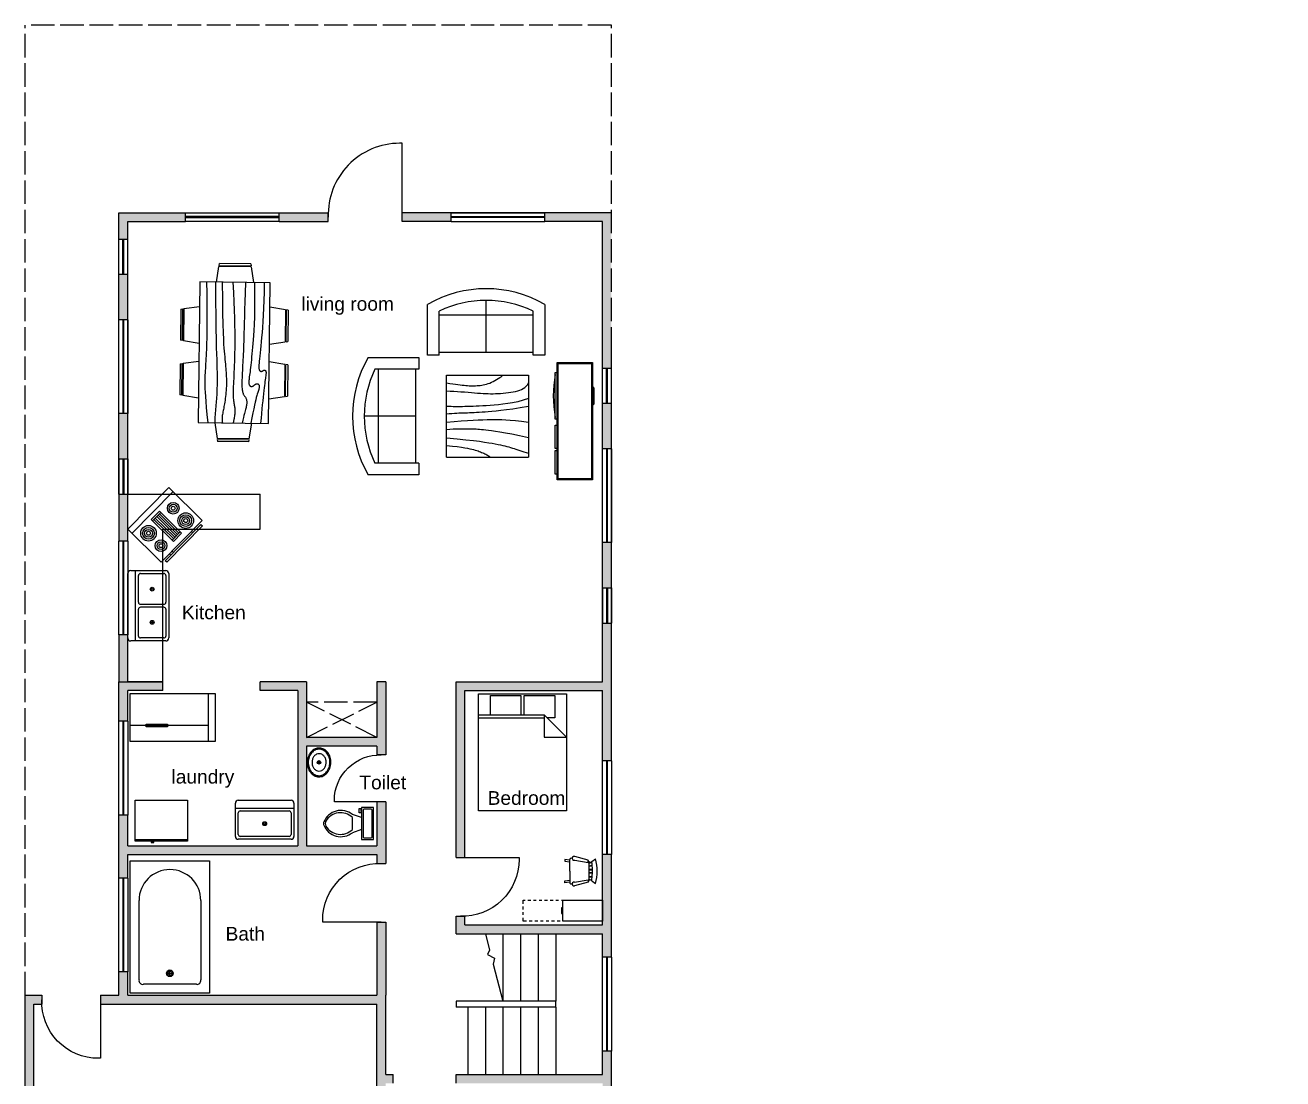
# Model space of a CAD drawing. Header units: inches. Extents: x 1638 to 2925, y 332 to 1159.
# Drawn here: x 1638 to 2282, y 620 to 1159 of the extents above; entities that cross this region are included whole.
import ezdxf

# ---------------------------------------------------------------- set-up
doc = ezdxf.new("R2010")
doc.units = ezdxf.units.IN
doc.header["$MEASUREMENT"] = 0
doc.linetypes.add('ACAD_ISO02W100', pattern=[15, 12, -3])
for name, color, linetype in [('2md stairs', 3, 'Continuous'), ('2nd interior', 150, 'Continuous'), ('wall', 7, 'Continuous'), ('windows', 6, 'Continuous')]:
    doc.layers.add(name, color=color, linetype=linetype)
doc.styles.get("Standard").update_dxf_attribs({"font": 'arial.ttf'})

# ---------------------------------------------------------------- blocks, each defined once
blk = doc.blocks.new('*U2')
at = {"layer": 'windows'}
blk.add_lwpolyline([(0, 0), (-30, 0), (-30, 1, -0.424176), (0, 30, 0.016949)], format="xyb", dxfattribs=at)
blk = doc.blocks.new('door')
at = {"layer": 'windows'}
blk.add_lwpolyline([(0, 0), (0, 30), (1, 30, -0.424176), (30, 0, 0.016949)], format="xyb", dxfattribs=at)
blk = doc.blocks.new('*U3')
at = {"layer": 'windows'}
blk.add_lwpolyline([(0, 0), (0, 24), (0.8, 24, -0.424176), (24, 0, 0.016949)], format="xyb", dxfattribs=at)
blk = doc.blocks.new('*U4')
at = {"layer": 'windows'}
blk.add_lwpolyline([(0, 0), (0, 37.8), (1.26, 37.8, -0.424176), (37.8, 0, 0.016949)], format="xyb", dxfattribs=at)
blk = doc.blocks.new('Bed - Queen')
at = {"linetype": 'Continuous'}
for p, q in [((0, -80.00003), (0, 0)), ((0, 0), (59.99999, 0)), ((59.99999, 0), (59.99999, -80.00003)), ((7.99999, -1.2), (28.79998, -1.2)), ((7.99999, -14.4), (7.99999, -1.2)), ((28.79998, -1.2), (28.79998, -14.4)), ((31.19999, -1.2), (51.99999, -1.2)), ((31.19999, -14.4), (31.19999, -1.2)), ((51.99999, -1.2), (51.99999, -16.4)), ((0, -14.4), (44.8, -14.4)), ((44.8, -16.8), (0, -16.8)), ((59.99999, -29.6), (44.8, -14.4)), ((44.8, -14.4), (44.8, -29.6)), ((51.99999, -16.4), (46.79936, -16.4)), ((44.8, -29.6), (59.99999, -29.6)), ((59.99999, -80.00003), (0, -80.00003))]:
    blk.add_line(p, q, dxfattribs=at)
blk = doc.blocks.new('Table - Square Woodgrain 42 x 42 in.')
at = {"linetype": 'Continuous'}
blk.add_line((0, -42), (42, -42), dxfattribs=at)
for points in [[(0, -4), (1.704, -4.2172), (3.2358, -4.4188), (4.615, -4.604), (5.8615, -4.7721), (6.9951, -4.9224), (8.0357, -5.0541), (9.0031, -5.1667), (9.9171, -5.2594), (10.7951, -5.3316), (11.6445, -5.3836), (12.4702, -5.4157), (13.277, -5.4283), (14.0698, -5.4217), (14.8535, -5.3964), (15.6331, -5.3526), (16.4133, -5.2908), (17.1986, -5.2103), (17.9913, -5.1062), (18.793, -4.9727), (19.6056, -4.8038), (20.4307, -4.5937), (21.2701, -4.3365), (22.1256, -4.0262), (22.9989, -3.6571), (23.888, -3.2272), (24.7756, -2.7516), (25.6408, -2.2491), (26.4624, -1.7387), (27.2195, -1.2395), (27.891, -0.7703), (28.456, -0.3501), (28.8934, 0.002)], [(0, -42), (0, 0), (42, 0), (42, -42)], [(0, -8), (1.8203, -8.1001), (3.6741, -8.2149), (5.5411, -8.3408), (7.4011, -8.4741), (9.2339, -8.6112), (11.0193, -8.7484), (12.7371, -8.8821), (14.3671, -9.0086), (15.8954, -9.1246), (17.3337, -9.2278), (18.6997, -9.3159), (20.0116, -9.387), (21.2871, -9.4389), (22.5442, -9.4696), (23.8008, -9.477), (25.0749, -9.459), (26.3791, -9.4137), (27.7049, -9.3403), (29.0383, -9.2382), (30.3655, -9.1068), (31.6728, -8.9455), (32.9461, -8.7535), (34.1717, -8.5304), (35.3358, -8.2756), (36.4268, -7.9863), (37.443, -7.6521), (38.3849, -7.2603), (39.253, -6.7986), (40.048, -6.2542), (40.7705, -5.6147), (41.421, -4.8674), (42, -4)], [(42, -12), (39.1784, -12.8621), (36.4519, -13.5654), (33.8246, -14.1294), (31.3004, -14.5731), (28.8832, -14.9161), (26.577, -15.1775), (24.3858, -15.3768), (22.3136, -15.5332), (20.3622, -15.6632), (18.5254, -15.7718), (16.7947, -15.8612), (15.1618, -15.9338), (13.6183, -15.9916), (12.1558, -16.0369), (10.7659, -16.0718), (9.4403, -16.0987), (8.1703, -16.1191), (6.9461, -16.1325), (5.7577, -16.1377), (4.595, -16.1335), (3.4479, -16.1188), (2.3064, -16.0924), (1.1604, -16.0532), (0, -16)], [(42, -16), (37.6529, -16.7365), (33.8802, -17.329), (30.6179, -17.7961), (27.8015, -18.1561), (25.3668, -18.4275), (23.2497, -18.6288), (21.3859, -18.7785), (19.7111, -18.8949), (18.1693, -18.9939), (16.7375, -19.0795), (15.401, -19.1534), (14.1449, -19.217), (12.9544, -19.2717), (11.8148, -19.3191), (10.7113, -19.3606), (9.6291, -19.3976), (8.5534, -19.4323), (7.47, -19.4689), (6.3643, -19.5122), (5.222, -19.5672), (4.0288, -19.6386), (2.7703, -19.7313), (1.4321, -19.8501), (0, -20)], [(0, -24), (3.9243, -23.6805), (7.4766, -23.4138), (10.6891, -23.1954), (13.5943, -23.0205), (16.2247, -22.8847), (18.6125, -22.7832), (20.7903, -22.7116), (22.7903, -22.6651), (24.6563, -22.642), (26.4764, -22.6507), (28.35, -22.7024), (30.3766, -22.8084), (32.6555, -22.98), (35.2861, -23.2283), (38.3678, -23.5645), (42, -24)], [(42, -32), (37.392, -31.017), (33.4585, -30.2231), (30.1291, -29.5949), (27.3334, -29.109), (25.0009, -28.742), (23.0612, -28.4707), (21.4439, -28.2716), (20.0786, -28.1215), (18.8998, -28.0002), (17.8609, -27.9014), (16.9206, -27.8219), (16.0371, -27.7588), (15.1691, -27.709), (14.2748, -27.6693), (13.3128, -27.6368), (12.2415, -27.6083), (11.0295, -27.5824), (9.6867, -27.5643), (8.233, -27.5608), (6.6884, -27.5787), (5.0728, -27.6248), (3.4062, -27.7058), (1.7086, -27.8286), (0, -28)], [(0, -32), (5.4026, -32.5358), (9.9494, -33.019), (13.7424, -33.4553), (16.8834, -33.8505), (19.4743, -34.2106), (21.6171, -34.5413), (23.4136, -34.8486), (24.9657, -35.1382), (26.3614, -35.4156), (27.6332, -35.6841), (28.7995, -35.9467), (29.8788, -36.2064), (30.8897, -36.4661), (31.8507, -36.7288), (32.7802, -36.9973), (33.6968, -37.2747), (34.6175, -37.5635), (35.5531, -37.8651), (36.5128, -38.1805), (37.506, -38.5108), (38.5421, -38.8568), (39.6302, -39.2197), (40.7797, -39.6004), (42, -40)], [(0, -36), (3.0098, -36.2857), (5.5354, -36.5643), (7.6368, -36.8359), (9.374, -37.1009), (10.807, -37.3597), (11.9957, -37.6126), (13.0002, -37.8599), (13.8804, -38.102), (14.6874, -38.3393), (15.4365, -38.5729), (16.1338, -38.8041), (16.7858, -39.0341), (17.3987, -39.264), (17.9787, -39.4952), (18.5322, -39.7288), (19.0655, -39.9662), (19.5832, -40.2081), (20.0842, -40.4544), (20.5657, -40.7046), (21.0249, -40.9581), (21.459, -41.2144), (21.8653, -41.4731), (22.2409, -41.7335), (22.5831, -41.9951)]]:
    blk.add_lwpolyline(points, dxfattribs=at)
blk = doc.blocks.new('Sofa - Roundback Loveseat 5 ft.')
at = {"linetype": 'Continuous'}
for p, q in [((0, -32.44198), (0, -5.99998)), ((-24, -33.99998), (-24, -11.46958)), ((24.00004, -33.99998), (24.00004, -11.46958)), ((-23.9998, -13.38178), (23.99986, -13.38178)), ((-24, -32.44198), (24.00004, -32.44198))]:
    blk.add_line(p, q, dxfattribs=at)
for points in [[(-24, -33.99998), (-30, -33.99998), (-30, -7.99998)], [(30.00004, -7.99998), (30.00004, -33.99998), (24.00004, -33.99998)]]:
    blk.add_lwpolyline(points, dxfattribs=at)
for centre, radius, start, end in [((0, -60.24998), 60.24998, 60.13715, 119.8628), ((0, -61.38438), 55.38444, 64.32083, 115.6792)]:
    blk.add_arc(centre, radius, start, end, dxfattribs=at)
blk = doc.blocks.new('Chair - Rocking')
at = {"linetype": 'Continuous'}
for p, q in [((-9, -7.5), (-12, -18.49999)), ((-8, -4.5), (-10, -1.5)), ((-7, -7.5), (-9, -7.5)), ((-9, -18.49999), (-7, -7.5)), ((-8.23428, -6.99939), (-8.3093, -7.47958)), ((-8.23041, -7), (8.23915, -7)), ((-7.5, -4.5), (-7, -7)), ((-6.5, -7), (-7.02225, -4.43)), ((-4.5, -7), (-4.96674, -4.19951)), ((-4, -7), (-4.40532, -4.16272)), ((-1.5, -4.05012), (-1.5, -7)), ((-1, -7), (-1, -4.05012)), ((1, -7), (1, -4.04655)), ((1.5, -4.05012), (1.5, -7)), ((4, -7), (4.40187, -4.18694)), ((4.5, -7), (4.96761, -4.19437)), ((6.5, -7), (7, -4.4057)), ((7.5, -4.5), (7, -7)), ((7, -7.5), (9, -7.5)), ((9, -18.49999), (7, -7.5)), ((8, -4.5), (10, -1.5)), ((8.31071, -7.48854), (8.23449, -7.00073)), ((9, -7.5), (12, -18.49999)), ((-10.36644, -20.64523), (-10.5, -21.49999)), ((-9, -22.49999), (-9.5, -26.49999)), ((0, -22.49999), (-9.5, -22.49999)), ((-9.5, -26.49999), (-8, -26.49999)), ((-8, -26.49999), (-7.5, -22.49999)), ((0, -22.49999), (9.5, -22.49999)), ((8, -26.49999), (7.5, -22.49999)), ((9.5, -26.49999), (8, -26.49999)), ((9, -22.49999), (9.5, -26.49999)), ((10.5, -21.49999), (10.3575, -20.58798))]:
    blk.add_line(p, q, dxfattribs=at)
for centre, radius, start, end in [((0, -34.08333), 34.08333, 72.93847, 107.0615), ((0, -68.25004), 64.25, 93.92211, 97.15267), ((0, -68.25004), 64.25, 82.84733, 93.92211), ((-10.5, -18.99999), 1.58114, 161.5651, 18.43495), ((10.5, -18.99999), 1.58114, 161.5651, 18.43495), ((-9.5, -21.49999), 1, 180, 270), ((9.5, -21.49999), 1, 270, 0)]:
    blk.add_arc(centre, radius, start, end, dxfattribs=at)
blk = doc.blocks.new('Entertainment Center')
at = {"linetype": 'Continuous'}
for p, q in [((-4, 0), (-5, -1)), ((4, 0), (-4, 0)), ((5, -1), (4, 0)), ((-17, -19), (-17, -1)), ((-17, -1), (43, -1)), ((-16.5, -18.5), (-16.5, -1.5)), ((-16.5, -1.5), (42.5, -1.5)), ((42.5, -1.5), (42.5, -18.5)), ((43, -1), (43, -19)), ((43, -19), (-17, -19)), ((42.5, -18.5), (-16.5, -18.5)), ((-12, -20), (-12, -19)), ((12, -19), (12, -20)), ((15, -20), (15, -19)), ((27, -19), (27, -20)), ((28, -20), (28, -19)), ((40, -19), (40, -20)), ((12, -20), (-12, -20)), ((27, -20), (15, -20)), ((40, -20), (28, -20))]:
    blk.add_line(p, q, dxfattribs=at)
blk.add_arc((0, 40), 61, 259.6111, 280.3889, dxfattribs=at)
blk = doc.blocks.new('Range-Oven - 30 in top')
for p, q in [((0, -3), (30, -3)), ((12, -6), (18, -6)), ((13, -20), (13, -6)), ((14, -6), (14, -20)), ((15, -20), (15, -6)), ((16, -6), (16, -20)), ((17, -20), (17, -6)), ((6, -24), (6, -25)), ((8, -25), (8, -24)), ((18, -20), (12, -20)), ((22, -25), (22, -24)), ((24, -24), (24, -25))]:
    blk.add_line(p, q)
for points in [[(0, -24), (0, 0), (30, 0), (30, -24)], [(12, -21), (12, -5), (18, -5), (18, -21)], [(2, -26), (2, -25), (28, -25), (28, -26)]]:
    blk.add_lwpolyline(points, close=True)
for centre, radius in [((6, -9), 4), ((6, -9), 3), ((24, -9), 3), ((6, -9), 2), ((6, -9), 1), ((24, -9), 2), ((24, -9), 1), ((6, -18), 3), ((6, -18), 2), ((6, -18), 1), ((24, -18), 4), ((24, -18), 3), ((24, -18), 2), ((24, -18), 1)]:
    blk.add_circle(centre, radius)
blk = doc.blocks.new('Sink-double - 36 in top')
for p, q in [((-18, -4), (18, -4)), ((-0.75, -18.5), (-0.75, -6.5)), ((0.75, -6.5), (0.75, -18.5))]:
    blk.add_line(p, q)
for points in [[(-16.5, 0), (16.5, 0)], [(-18, -19.5), (-18, -1.5)], [(-15.5, -5.5), (-1.75, -5.5)], [(1.75, -5.5), (15.5, -5.5)], [(18, -1.5), (18, -19.5)], [(-16.5, -18.5), (-16.5, -6.5)], [(16.5, -6.5), (16.5, -18.5)], [(16.5, -21), (-16.5, -21)], [(-1.75, -19.5), (-15.5, -19.5)], [(15.5, -19.5), (1.75, -19.5)]]:
    blk.add_lwpolyline(points)
for centre, radius in [((-8.5, -12.5), 1), ((-8.5, -12.5), 0.5), ((8.5, -12.5), 1), ((8.5, -12.5), 0.5)]:
    blk.add_circle(centre, radius)
for centre, radius, start, end in [((-16.5, -1.5), 1.5, 90, 180), ((16.5, -1.5), 1.5, 0, 90), ((-15.5, -6.5), 1, 90, 180), ((-1.75, -6.5), 1, 0, 90), ((1.75, -6.5), 1, 90, 180), ((15.5, -6.5), 1, 0, 90), ((-15.5, -18.5), 1, 180, 270), ((-1.75, -18.5), 1, 270, 0), ((1.75, -18.5), 1, 180, 270), ((15.5, -18.5), 1, 270, 0), ((-16.5, -19.5), 1.5, 180, 270), ((16.5, -19.5), 1.5, 270, 0)]:
    blk.add_arc(centre, radius, start, end)
blk = doc.blocks.new('Refrigerator-2 door - 36 in top')
for p, q in [((0, -26.999999), (36, -26.999999)), ((11, -27.999999), (11, -28.999999)), ((11, -28.999999), (13, -28.999999)), ((12, -26.999999), (12, -28.999999)), ((13, -28.999999), (13, -27.999999))]:
    blk.add_line(p, q)
blk.add_lwpolyline([(0, -27.999999), (0, 0), (36, 0), (36, -27.999999)], close=True)
blk = doc.blocks.new('Refrigerator-2 door - 36 in front')
for p, q in [((12, 5), (12, 64)), ((0, 5), (36, 5))]:
    blk.add_line(p, q)
for points in [[(0, 0), (0, 64), (36, 64), (36, 0)], [(11, 36), (11, 52), (13, 52), (13, 36)]]:
    blk.add_lwpolyline(points, close=True)
blk = doc.blocks.new('File Cabinet - Letter')
at = {"linetype": 'Continuous'}
for p, q in [((0, 0), (15, 0)), ((0, -28.5), (0, 0)), ((15, 0), (15, -28.5)), ((15, -28.5), (0, -28.5)), ((0, -29.5), (0, -28.5)), ((0, -33.5), (0, -31.5)), ((0, -37.5), (0, -35.5)), ((5.5, -28.5), (5.5, -29.5)), ((5.5, -29.5), (9.5, -29.5)), ((9.5, -29.5), (9.5, -28.5)), ((15, -30.5), (15, -32.5)), ((15, -34.5), (15, -36.5)), ((0, -41.5), (0, -39.5)), ((0, -45.5), (0, -43.5)), ((15, -38.5), (15, -40.5)), ((15, -42.5), (15, -44.5)), ((0, -49.5), (0, -47.5)), ((0, -53.5), (0, -51.5)), ((15, -46.5), (15, -48.5)), ((15, -50.5), (15, -52.5)), ((0, -57), (0, -55.5)), ((2.5, -57), (0, -57)), ((6.5, -57), (4.5, -57)), ((10.5, -57), (8.5, -57)), ((15, -57), (12.5, -57)), ((15, -54.5), (15, -57))]:
    blk.add_line(p, q, dxfattribs=at)
blk = doc.blocks.new('Toilet - top')
for p, q in [((-8, -8.5), (-8, -8)), ((-7, -8), (-7, -9.5)), ((-4, -8), (-6, -14)), ((4, -8), (6, -14)), ((9.5, -6), (9.5, -2)), ((-10, -8.5), (-8, -8.5)), ((-10, -9.5), (-10, -8.5)), ((-7, -9.5), (-10, -9.5)), ((4, -14), (-4, -14))]:
    blk.add_line(p, q)
blk.add_lwpolyline([(10.5, -8), (10.5, 0), (-10.5, 0), (-10.5, -8)], close=True)
for points in [[(-9.5, -2), (-9.5, -6)], [(8.5, -1), (-8.5, -1)], [(-8.5, -7), (8.5, -7)]]:
    blk.add_lwpolyline(points)
for centre, radius, start, end in [((-8.62, -1.88), 0.884, 81.8699, 188.1301), ((-8.62, -6.12), 0.884, 171.8699, 278.1301), ((8.62, -1.88), 0.884, 351.8699, 98.1301), ((8.62, -6.12), 0.884, 261.8699, 8.1301), ((3.52, -21.58), 12.17, 141.46911, 247.97143), ((4.2, -21.82), 11.33, 136.36773, 238.94682), ((-3.52, -21.58), 12.17, 292.02843, 38.53071), ((-4.2, -21.82), 11.33, 301.05301, 43.63209), ((0, -27.88), 4, 245.73182, 294.26817), ((0, -29), 4, 254.86053, 285.13947)]:
    blk.add_arc(centre, radius, start, end)
blk = doc.blocks.new('Sink - Oval top')
for p, q in [((-1, 0), (1, 0)), ((0, 1), (0, -1))]:
    blk.add_line(p, q)
at = {"linetype": 'Continuous'}
for points in [[(-12.2, 0.4, 0.117634), (-11.5, -3.4, 0.104469), (-8.9, -6.8, 0.090016), (-5.1, -9.1, 0.08192), (-0.3, -10, 0.08192), (4.5, -9.4, 0.090016), (8.4, -7.4, 0.104469), (11.2, -4.1, 0.117634), (12.2, -0.4, 0.117634), (11.5, 3.4, 0.104469), (8.9, 6.8, 0.090016), (5.1, 9.1, 0.08192), (0.3, 10, 0.08192), (-4.5, 9.4, 0.090016), (-8.4, 7.4, 0.104469), (-11.2, 4.1, 0.117634)], [(-11.3, 0.2, 0.118622), (-10.5, -3.3, 0.104678), (-8.1, -6.4, 0.089562), (-4.5, -8.4, 0.081185), (-0.1, -9.2, 0.081185), (4.3, -8.5, 0.089562), (7.9, -6.6, 0.104678), (10.4, -3.5, 0.118622), (11.3, -0.2, 0.118622), (10.5, 3.3, 0.104678), (8.1, 6.4, 0.089562), (4.5, 8.4, 0.081185), (0.1, 9.2, 0.081185), (-4.3, 8.5, 0.089562), (-7.9, 6.6, 0.104678), (-10.4, 3.5, 0.118622)], [(-7.4, 0.1, 0.118283), (-6.9, -2.2, 0.104607), (-5.3, -4.2, 0.089718), (-3, -5.5, 0.081436), (-0.1, -6, 0.081436), (2.8, -5.6, 0.089718), (5.2, -4.3, 0.104607), (6.9, -2.3, 0.118283), (7.4, -0.1, 0.118283), (6.9, 2.2, 0.104607), (5.3, 4.2, 0.089718), (3, 5.5, 0.081436), (0.1, 6, 0.081436), (-2.8, 5.6, 0.089718), (-5.2, 4.3, 0.104607), (-6.9, 2.3, 0.118283)]]:
    blk.add_lwpolyline(points, format="xyb", close=True, dxfattribs=at)
for radius in [1.5, 1]:
    blk.add_circle((0, 0), radius)
blk = doc.blocks.new('Bath Tub - 26 x 60 in.')
for p, q in [((9, -17), (9, -19)), ((8, -18), (10, -18))]:
    blk.add_line(p, q)
blk.add_lwpolyline([(0, -36), (0, 0), (60, 0), (60, -36)], close=True)
for points in [[(6, -4), (42, -4)], [(4, -30), (4, -6)], [(42, -32), (6, -32)]]:
    blk.add_lwpolyline(points)
for radius in [1.5, 1]:
    blk.add_circle((9, -18), radius)
for centre, radius, start, end in [((5.75, -5.75), 1.77, 81.8699, 188.1301), ((42, -18), 14, 270, 90), ((5.75, -30.25), 1.77, 171.8699, 278.1301)]:
    blk.add_arc(centre, radius, start, end)
blk = doc.blocks.new('Dining Set - 36 x 72 in.')
at = {"linetype": 'Continuous'}
for p, q in [((-22.2343, 26.00059), (-23.4847, 17.99762)), ((-22.2304, 26), (-5.7608, 26)), ((-22, 27.5), (-22.1562, 26.50042)), ((-5.8416, 26.5), (-22.1534, 26.5)), ((-22, 27.5), (-6, 27.5)), ((-5.8437, 26.49966), (-6, 27.5)), ((-4.5152, 17.99762), (-5.7655, 25.99926)), ((5.7657, 26.00059), (4.5153, 17.99762)), ((5.7696, 26), (22.2392, 26)), ((6, 27.5), (5.8438, 26.50042)), ((22.1584, 26.5), (5.8466, 26.5)), ((6, 27.5), (22, 27.5)), ((22.1563, 26.49966), (22, 27.5)), ((23.4848, 17.99762), (22.2345, 25.99926)), ((36, 18), (-36, 18)), ((-36, 18), (-36, -18)), ((36, -18), (36, 18)), ((-45.5, 8), (-44.5004, 8.15617)), ((-45.5, 8), (-45.5, -8)), ((-44.5, -8.15843), (-44.5, 8.15338)), ((-44.0006, 8.23428), (-35.9976, 9.48474)), ((-44, 8.23041), (-44, -8.23915)), ((44.0006, 8.23428), (35.9976, 9.48474)), ((44, 8.23041), (44, -8.23915)), ((44.5, -8.15843), (44.5, 8.15338)), ((45.5, 8), (44.5005, 8.15617)), ((45.5, 8), (45.5, -8)), ((-44.4997, -8.15631), (-45.5, -8)), ((-35.9976, -9.48476), (-43.9993, -8.2345)), ((35.9976, -9.48476), (43.9993, -8.2345)), ((44.4997, -8.15631), (45.5, -8)), ((-36, -18), (36, -18)), ((-22.2343, -26.0006), (-23.4847, -17.99762)), ((-4.5152, -17.99762), (-5.7655, -25.99928)), ((5.7657, -26.0006), (4.5153, -17.99762)), ((23.4848, -17.99762), (22.2345, -25.99928)), ((-22.2304, -26), (-5.7608, -26)), ((-22, -27.5), (-22.1562, -26.50044)), ((-5.8416, -26.5), (-22.1534, -26.5)), ((-22, -27.5), (-6, -27.5)), ((-5.8437, -26.49967), (-6, -27.5)), ((5.7696, -26), (22.2392, -26)), ((6, -27.5), (5.8438, -26.50044)), ((22.1584, -26.5), (5.8466, -26.5)), ((6, -27.5), (22, -27.5)), ((22.1563, -26.49967), (22, -27.5))]:
    blk.add_line(p, q, dxfattribs=at)
for points in [[(-36, 15), (-31.1772, 14.97754), (-26.8079, 14.91406), (-22.8538, 14.81543), (-19.276, 14.6875), (-16.0362, 14.53613), (-13.0957, 14.36718), (-10.4159, 14.18652), (-7.9583, 14), (-5.6904, 13.81315), (-3.6035, 13.63021), (-1.6954, 13.45508), (0.0365, 13.29166), (1.5945, 13.14388), (2.9811, 13.01562), (4.1988, 12.9108), (5.25, 12.83333), (6.1393, 12.78613), (6.8802, 12.76823), (7.4883, 12.77767), (7.9792, 12.8125), (8.3685, 12.87077), (8.6719, 12.95052), (8.9049, 13.0498), (9.0833, 13.16666), (9.2205, 13.29899), (9.3216, 13.44401), (9.3895, 13.59879), (9.4271, 13.76041), (9.4373, 13.92594), (9.4232, 14.09245), (9.3875, 14.257), (9.3333, 14.41666), (9.2638, 14.56917), (9.1836, 14.71484), (9.0975, 14.85465), (9.0104, 14.98958), (8.9272, 15.1206), (8.8529, 15.2487), (8.7922, 15.37483), (8.75, 15.5), (8.7305, 15.62467), (8.7344, 15.74739), (8.7617, 15.86621), (8.8125, 15.97916), (8.8867, 16.08431), (8.9844, 16.17968), (9.1055, 16.26334), (9.25, 16.33333), (9.4189, 16.38802), (9.6172, 16.42708), (9.8506, 16.45052), (10.125, 16.45833), (10.4463, 16.45052), (10.8203, 16.42708), (11.2529, 16.38802), (11.75, 16.33333), (12.3184, 16.26318), (12.9694, 16.17838), (13.7151, 16.07991), (14.5677, 15.96875), (15.5395, 15.84586), (16.6426, 15.71224), (17.8893, 15.56884), (19.2917, 15.41666), (20.859, 15.25667), (22.5879, 15.08984), (24.4721, 14.91715), (26.5052, 14.73958), (28.6809, 14.5581), (30.9929, 14.3737), (33.4347, 14.18733), (36, 14)], [(-36, 10), (-28.9766, 10.14274), (-23.1725, 10.20442), (-18.4241, 10.19775), (-14.5677, 10.13541), (-11.4399, 10.03011), (-8.877, 9.89453), (-6.7154, 9.74137), (-4.7917, 9.58333), (-2.9698, 9.43082), (-1.2246, 9.28515), (0.4415, 9.14534), (2.026, 9.01041), (3.5266, 8.87939), (4.9408, 8.7513), (6.266, 8.62516), (7.5, 8.5), (8.6411, 8.37549), (9.6914, 8.2539), (10.6538, 8.13818), (11.5312, 8.03125), (12.3267, 7.93603), (13.043, 7.85547), (13.6831, 7.79248), (14.25, 7.75), (14.7471, 7.7303), (15.1797, 7.73307), (15.5537, 7.75732), (15.875, 7.80208), (16.1494, 7.86637), (16.3828, 7.94922), (16.5811, 8.04964), (16.75, 8.16666), (16.8944, 8.29915), (17.0143, 8.44531), (17.1089, 8.60319), (17.1771, 8.77083), (17.218, 8.94629), (17.2305, 9.1276), (17.2137, 9.31282), (17.1667, 9.5), (17.0895, 9.6875), (16.987, 9.875), (16.8649, 10.0625), (16.7292, 10.25), (16.5856, 10.4375), (16.4401, 10.625), (16.2985, 10.8125), (16.1667, 11), (16.05, 11.18733), (15.9518, 11.3737), (15.8752, 11.5581), (15.8229, 11.73958), (15.798, 11.91715), (15.8034, 12.08984), (15.842, 12.25667), (15.9167, 12.41666), (16.0295, 12.56836), (16.1784, 12.70833), (16.3605, 12.83268), (16.5729, 12.9375), (16.8127, 13.01888), (17.0768, 13.07291), (17.3625, 13.0957), (17.6667, 13.08333), (17.9894, 13.03312), (18.3418, 12.94726), (18.7382, 12.82918), (19.1927, 12.68229), (19.7195, 12.51001), (20.3327, 12.31575), (21.0465, 12.10294), (21.875, 11.875), (22.8357, 11.63354), (23.959, 11.37304), (25.2786, 11.08618), (26.8282, 10.76562), (28.6414, 10.40405), (30.752, 9.99414), (33.1936, 9.52856), (36, 9)], [(-36, 5.5), (-30.7157, 5.3348), (-26.069, 5.20963), (-21.9946, 5.11767), (-18.4271, 5.05208), (-15.3009, 5.00602), (-12.5508, 4.97265), (-10.1112, 4.94515), (-7.9167, 4.91666), (-5.909, 4.88167), (-4.0586, 4.83984), (-2.3429, 4.79215), (-0.7396, 4.73958), (0.7739, 4.6831), (2.22, 4.6237), (3.6213, 4.56233), (5, 4.5), (6.373, 4.43782), (7.7344, 4.3776), (9.0723, 4.32129), (10.375, 4.27083), (11.6309, 4.22819), (12.8281, 4.19531), (13.9551, 4.17415), (15, 4.16666), (15.954, 4.17448), (16.819, 4.19791), (17.6001, 4.23698), (18.3021, 4.29166), (18.9299, 4.36198), (19.4883, 4.44791), (19.9823, 4.54948), (20.4167, 4.66666), (20.7969, 4.79899), (21.1302, 4.94401), (21.4245, 5.09879), (21.6875, 5.26041), (21.9271, 5.42594), (22.1511, 5.59245), (22.3672, 5.757), (22.5834, 5.91666), (22.8065, 6.06868), (23.0404, 6.21093), (23.2879, 6.34147), (23.5521, 6.45833), (23.8358, 6.55957), (24.142, 6.64323), (24.4735, 6.70735), (24.8334, 6.75), (25.2235, 6.76969), (25.642, 6.76692), (26.0858, 6.74267), (26.5521, 6.69791), (27.0379, 6.63362), (27.5404, 6.55078), (28.0565, 6.45036), (28.5834, 6.33333), (29.1242, 6.19987), (29.7071, 6.04687), (30.3661, 5.87044), (31.1354, 5.66666), (32.0493, 5.43164), (33.142, 5.16146), (34.4475, 4.85221), (36, 4.5)], [(-36, -1), (-30.7915, -0.6591), (-26.0195, -0.38216), (-21.6519, -0.16284), (-17.6563, 0.00521), (-14.0005, 0.12833), (-10.6523, 0.21289), (-7.5796, 0.26522), (-4.75, 0.29166), (-2.134, 0.29793), (0.2878, 0.28711), (2.5317, 0.26163), (4.6146, 0.22396), (6.5529, 0.17651), (8.3633, 0.12174), (10.0623, 0.06209), (11.6667, 0), (13.1899, -0.06201), (14.6341, -0.1211), (15.9982, -0.17432), (17.2813, -0.21875), (18.4823, -0.25147), (19.6003, -0.26953), (20.6343, -0.27002), (21.5834, -0.25), (22.4481, -0.20768), (23.2357, -0.14584), (23.9549, -0.06836), (24.6146, 0.02083), (25.2235, 0.11784), (25.7904, 0.21875), (26.3241, 0.31966), (26.8334, 0.41666), (27.3265, 0.50618), (27.8099, 0.58593), (28.2894, 0.65397), (28.7709, 0.70833), (29.2601, 0.74707), (29.763, 0.76823), (30.2855, 0.76985), (30.8334, 0.75), (31.4088, 0.70784), (31.9994, 0.64713), (32.589, 0.57275), (33.1615, 0.48958), (33.7008, 0.4025), (34.1908, 0.3164), (34.6153, 0.23616), (34.9584, 0.16666), (35.2099, 0.11165), (35.3848, 0.07031), (35.504, 0.04069), (35.5886, 0.02083), (35.6594, 0.00879), (35.7377, 0.0026), (35.8442, 0.00032), (36, 0)], [(-36, -6.5), (-27.1843, -6.31267), (-20.084, -6.1263), (-14.469, -5.9419), (-10.1094, -5.76042), (-6.7752, -5.58285), (-4.2363, -5.41016), (-2.2629, -5.24333), (-0.625, -5.08334), (0.8708, -4.93099), (2.2715, -4.78646), (3.5872, -4.64974), (4.8281, -4.52084), (6.0046, -4.39974), (7.127, -4.28646), (8.2053, -4.18099), (9.25, -4.08334), (10.2705, -3.99382), (11.2734, -3.91407), (12.2647, -3.84603), (13.25, -3.79167), (14.2354, -3.75293), (15.2266, -3.73177), (16.2295, -3.73015), (17.25, -3.75), (18.2912, -3.79248), (19.3451, -3.85547), (20.4009, -3.93604), (21.4479, -4.03125), (22.4754, -4.13819), (23.4727, -4.25391), (24.4289, -4.37549), (25.3334, -4.5), (26.1785, -4.62492), (26.9694, -4.74935), (27.7145, -4.87281), (28.4219, -4.99479), (29.1, -5.11483), (29.7572, -5.23242), (30.4016, -5.34709), (31.0417, -5.45834), (31.6837, -5.56437), (32.3262, -5.65821), (32.9658, -5.73153), (33.599, -5.77604), (34.2224, -5.78345), (34.8327, -5.74545), (35.4264, -5.65373), (36, -5.5)], [(-36, -10), (-26.4022, -9.81299), (-18.4675, -9.62891), (-11.9839, -9.45069), (-6.7396, -9.28125), (-2.5226, -9.12354), (0.8789, -8.98047), (3.6769, -8.85498), (6.0833, -8.75), (8.2767, -8.66765), (10.3021, -8.60677), (12.1712, -8.56543), (13.8958, -8.54167), (15.4876, -8.53353), (16.9583, -8.53907), (18.3197, -8.55632), (19.5834, -8.58334), (20.7616, -8.61841), (21.8685, -8.66081), (22.9188, -8.71004), (23.9271, -8.76563), (24.9081, -8.82707), (25.8763, -8.89388), (26.8465, -8.96558), (27.8334, -9.04167), (28.8474, -9.12118), (29.8828, -9.20117), (30.93, -9.27824), (31.9792, -9.34896), (33.0205, -9.40991), (34.0443, -9.45768), (35.0407, -9.48885), (36, -9.5)], [(-36, -14.5), (-30.0881, -14.33513), (-25.0332, -14.21224), (-20.7312, -14.12647), (-17.0781, -14.07292), (-13.97, -14.04671), (-11.3027, -14.04297), (-8.9724, -14.05681), (-6.875, -14.08334), (-4.9224, -14.11833), (-3.0905, -14.16016), (-1.3709, -14.20785), (0.2448, -14.26042), (1.7647, -14.3169), (3.1973, -14.3763), (4.5507, -14.43767), (5.8333, -14.5), (7.0554, -14.5621), (8.235, -14.62175), (9.3922, -14.67652), (10.5469, -14.72396), (11.7192, -14.76164), (12.929, -14.78711), (14.1965, -14.79794), (15.5417, -14.79167), (16.9933, -14.76424), (18.6152, -14.70508), (20.4804, -14.60197), (22.6615, -14.44271), (25.2312, -14.21509), (28.2624, -13.9069), (31.8277, -13.50594), (36, -13)]]:
    blk.add_lwpolyline(points, dxfattribs=at)
blk = doc.blocks.new('Sink-single - 30 in top')
blk.add_line((-15, -3.999996), (15, -3.999996))
for points in [[(-13.5, 0), (13.5, 0)], [(-15, -18.499996), (-15, -1.5)], [(-12.5, -5.499996), (12.5, -5.499996)], [(15, -1.5), (15, -18.499996)], [(-13.5, -17.499996), (-13.5, -6.499996)], [(13.5, -6.499996), (13.5, -17.499996)], [(12.5, -18.499996), (-12.5, -18.499996)], [(13.5, -19.999996), (-13.5, -19.999996)]]:
    blk.add_lwpolyline(points)
for radius in [1, 0.5]:
    blk.add_circle((0, -11.999996), radius)
for centre, radius, start, end in [((-13.5, -1.5), 1.5, 90, 180), ((-12.5, -6.499996), 1, 90, 180), ((12.5, -6.499996), 1, 0, 90), ((13.5, -1.5), 1.5, 0, 90), ((-13.5, -18.499996), 1.5, 180, 270), ((-12.5, -17.499996), 1, 180, 270), ((12.5, -17.499996), 1, 270, 0), ((13.5, -18.499996), 1.5, 270, 0)]:
    blk.add_arc(centre, radius, start, end)

msp = doc.modelspace()

# ---------------------------------------------------------------- hatches: boundary and pattern name
at = {"layer": 'wall'}
h = msp.add_hatch(color=256, dxfattribs=at)
h.dxf.hatch_style = 1
h.paths.add_polyline_path([(1698.72, 1063.16), (1686.12, 1063.16), (1686.11, 1063.18), (1698.58, 1063.14)])
h.paths.add_polyline_path([(1690.61, 1058.66), (1720.16, 1058.66), (1720.16, 1063.16), (1686.11, 1063.16), (1686.11, 1049.66), (1690.61, 1049.66)])
h.paths.add_polyline_path([(1690.61, 1031.66), (1686.11, 1031.66), (1686.11, 1008.41), (1690.61, 1008.41)])
h.paths.add_polyline_path([(1690.61, 960.41), (1686.11, 960.41), (1686.11, 937.16), (1690.61, 937.16)])
edge = h.paths.add_edge_path()
edge.add_line((1793.2, 1063.16), (1768.16, 1063.16))
edge.add_line((1768.16, 1063.16), (1768.16, 1058.66))
edge.add_line((1768.16, 1058.66), (1793.21, 1058.66))
edge.add_line((1793.21, 1058.66), (1793.21, 1060.91))
edge.add_arc((1829.75, 1062.15), 36.56, 178.41543, 181.94204, ccw=False)
h.paths.add_polyline_path([(1856.06, 1063.16), (1831.01, 1063.16), (1831.01, 1060.91), (1831.01, 1058.66), (1856.06, 1058.66)])
h.paths.add_polyline_path([(1690.61, 919.16), (1686.11, 919.16), (1686.11, 895.16), (1690.61, 895.16)])
h.paths.add_polyline_path([(1690.61, 847.16), (1686.11, 847.16), (1686.11, 823.16), (1690.61, 823.16)])
h.paths.add_polyline_path([(1690.61, 818.66), (1708.61, 818.66), (1708.61, 823.16), (1686.11, 823.16), (1686.11, 802.91), (1690.61, 802.91)], flags=17)
h.paths.add_polyline_path([(1690.61, 674.66), (1686.11, 674.66), (1686.11, 662.66), (1676.61, 662.66), (1676.61, 658.16), (1818.11, 658.16), (1818.11, 478.16), (1778.36, 478.16), (1778.36, 473.66), (1818.11, 473.66), (1818.11, 455.66), (1822.61, 455.66), (1822.61, 473.66), (1826.36, 473.66), (1826.36, 478.16), (1822.61, 478.16), (1822.61, 617.66), (1826.36, 617.66), (1826.36, 622.16), (1822.61, 622.16), (1822.61, 662.66), (1822.61, 700.16), (1818.11, 700.16), (1818.11, 662.66), (1690.61, 662.66)])
h.paths.add_polyline_path([(1822.61, 761.66), (1818.11, 761.66), (1818.11, 739.16), (1782.11, 739.16), (1782.11, 790.16), (1818.11, 790.16), (1818.11, 785.66), (1822.61, 785.66), (1822.61, 823.16), (1818.11, 823.16), (1818.11, 794.66), (1782.11, 794.66), (1782.11, 823.16), (1758.41, 823.16), (1758.41, 818.66), (1777.61, 818.66), (1777.61, 739.16), (1690.61, 739.16), (1690.61, 754.91), (1686.11, 754.91), (1686.11, 722.66), (1690.61, 722.66), (1690.61, 734.66), (1818.11, 734.66), (1818.11, 730.16), (1822.61, 730.16)])
edge = h.paths.add_edge_path()
edge.add_line((1642.61, 658.16), (1646.61, 658.16))
edge.add_line((1646.61, 658.16), (1646.61, 658.44))
edge.add_arc((1675.61, 659.43), 29.02, 178.05796, 181.94204, ccw=False)
edge.add_line((1646.61, 660.41), (1646.61, 662.66))
edge.add_line((1646.61, 662.66), (1638.11, 662.66))
edge.add_line((1638.11, 662.66), (1638.11, 530.66))
edge.add_line((1638.11, 530.66), (1642.61, 530.66))
edge.add_line((1642.61, 530.66), (1642.61, 658.16))
h.paths.add_polyline_path([(1682.36, 478.16), (1642.61, 478.16), (1642.61, 482.66), (1638.11, 482.66), (1638.11, 455.66), (1642.61, 455.66), (1642.61, 473.66), (1682.36, 473.66)])
h.paths.add_polyline_path([(1871.36, 460.16), (1863.11, 460.16), (1863.11, 478.16), (1856.36, 478.16), (1856.36, 473.66), (1858.61, 473.66), (1858.61, 455.66), (1871.36, 455.66)])
h.paths.add_polyline_path([(1920.11, 473.66), (1938.11, 473.66), (1938.11, 482.66), (1933.61, 482.66), (1933.61, 478.16), (1920.11, 478.16), (1915.61, 478.16), (1915.61, 460.16), (1871.36, 460.16), (1871.36, 455.66), (1920.11, 455.66)])
h.paths.add_polyline_path([(1938.11, 523.91), (1933.61, 523.91), (1933.61, 500.66), (1938.11, 500.66)])
h.paths.add_polyline_path([(1938.11, 595.16), (1933.61, 595.16), (1933.61, 571.91), (1938.11, 571.91)])
h.paths.add_polyline_path([(1938.11, 634.16), (1933.61, 634.16), (1933.61, 622.16), (1858.61, 622.16), (1858.61, 617.66), (1933.61, 617.66), (1933.61, 613.16), (1938.11, 613.16)])
h.paths.add_polyline_path([(1938.11, 734.66), (1933.61, 734.66), (1933.61, 698.66), (1863.11, 698.66), (1863.11, 703.16), (1858.61, 703.16), (1858.61, 694.16), (1933.61, 694.16), (1933.61, 682.16), (1938.11, 682.16)])
h.paths.add_polyline_path([(1863.11, 818.66), (1933.61, 818.66), (1933.61, 782.66), (1938.11, 782.66), (1938.11, 853.16), (1933.61, 853.16), (1933.61, 823.16), (1858.61, 823.16), (1858.61, 733.16), (1863.11, 733.16)])
h.paths.add_polyline_path([(1938.11, 894.41), (1933.61, 894.41), (1933.61, 871.16), (1938.11, 871.16)])
h.paths.add_polyline_path([(1938.11, 965.66), (1933.61, 965.66), (1933.61, 942.41), (1938.11, 942.41)])
h.paths.add_polyline_path([(1938.11, 1063.16), (1925.51, 1063.16), (1904.06, 1063.16), (1904.06, 1058.66), (1933.61, 1058.66), (1933.61, 983.66), (1938.11, 983.66), (1938.11, 992.66)])
h.paths.add_polyline_path([(2845.8, 478.16), (2809.8, 478.16), (2809.8, 589.16), (2805.3, 589.16), (2805.3, 478.16), (2771.55, 478.16), (2771.55, 473.66), (2805.3, 473.66), (2805.3, 455.66), (2809.8, 455.66), (2809.8, 473.66), (2845.8, 473.66)])
h.paths.add_polyline_path([(2723.55, 478.16), (2677.8, 478.16), (2677.8, 523.91), (2673.3, 523.91), (2673.3, 473.66), (2723.55, 473.66)])
h.paths.add_polyline_path([(2850.3, 589.16), (2845.8, 589.16), (2845.8, 455.66), (2858.55, 455.66), (2858.55, 460.16), (2850.3, 460.16)])
h.paths.add_polyline_path([(2907.3, 473.66), (2925.3, 473.66), (2925.3, 482.66), (2920.8, 482.66), (2920.8, 478.16), (2907.3, 478.16), (2902.8, 478.16), (2902.8, 460.16), (2894.55, 460.16), (2894.55, 455.66), (2907.3, 455.66)])
h.paths.add_polyline_path([(2925.3, 523.91), (2920.8, 523.91), (2920.8, 500.66), (2925.3, 500.66)])
h.paths.add_polyline_path([(2925.3, 595.16), (2920.8, 595.16), (2920.8, 571.91), (2925.3, 571.91)])
h.paths.add_polyline_path([(2809.8, 622.16), (2809.8, 626.66), (2805.3, 626.66), (2805.3, 622.16), (2805.3, 617.66), (2805.3, 613.16), (2809.8, 613.16)])
h.paths.add_polyline_path([(2805.3, 622.16), (2677.8, 622.16), (2677.8, 674.66), (2673.3, 674.66), (2673.3, 622.16), (2673.3, 571.91), (2677.8, 571.91), (2677.8, 617.66), (2805.3, 617.66)])
h.paths.add_polyline_path([(2770.8, 738.79), (2677.8, 738.79), (2677.8, 776.47), (2746.05, 776.47), (2746.05, 823.16), (2805.3, 823.16), (2805.3, 738.79), (2799.89, 738.79), (2799.89, 734.29), (2805.3, 734.29), (2805.3, 650.66), (2809.8, 650.66), (2809.8, 902.66), (2920.8, 902.66), (2920.8, 818.66), (2920.8, 782.66), (2920.8, 774.66), (2845.8, 774.66), (2845.8, 730.36), (2849.8, 730.36), (2849.8, 770.66), (2920.8, 770.66), (2920.8, 758.66), (2925.3, 758.66), (2925.3, 782.66), (2925.3, 960.41), (2920.8, 960.41), (2920.8, 907.16), (2711.8, 907.16), (2711.8, 902.66), (2805.3, 902.66), (2805.3, 827.66), (2737.05, 827.66), (2737.05, 785.47), (2677.8, 785.47), (2677.8, 902.66), (2682.7, 902.66), (2682.7, 907.12), (2677.8, 907.16), (2677.8, 919.16), (2677.8, 960.41), (2673.3, 960.41), (2673.3, 919.16), (2673.3, 895.16), (2673.3, 722.66), (2677.8, 722.66), (2677.8, 734.29), (2770.8, 734.29)])
h.paths.add_polyline_path([(2925.3, 710.66), (2920.8, 710.66), (2920.8, 698.66), (2850.3, 698.66), (2849.8, 698.66), (2849.8, 706.36), (2845.8, 706.36), (2845.8, 694.16), (2920.8, 694.16), (2920.8, 682.16), (2925.3, 682.16)], flags=17)
h.paths.add_polyline_path([(2925.3, 634.16), (2920.8, 634.16), (2920.8, 622.16), (2845.8, 622.16), (2845.8, 613.16), (2850.3, 613.16), (2850.3, 617.66), (2920.8, 617.66), (2920.8, 613.16), (2925.3, 613.16)])
h.paths.add_polyline_path([(2707.35, 1063.16), (2673.3, 1063.16), (2673.3, 1008.41), (2677.8, 1008.41), (2677.8, 1058.66), (2707.35, 1058.66)])
h.paths.add_polyline_path([(2780.4, 1063.16), (2755.35, 1063.16), (2755.35, 1058.66), (2780.4, 1058.66)])
edge = h.paths.add_edge_path()
edge.add_line((2843.25, 1063.16), (2818.2, 1063.16))
edge.add_line((2818.2, 1063.16), (2818.2, 1061.14))
edge.add_arc((2781.66, 1059.9), 36.56, -1.94204, 1.94204, ccw=False)
edge.add_line((2818.2, 1058.66), (2843.25, 1058.66))
edge.add_line((2843.25, 1058.66), (2843.25, 1063.16))
h.paths.add_polyline_path([(2925.3, 1063.16), (2891.25, 1063.16), (2891.25, 1058.66), (2920.8, 1058.66), (2920.8, 1008.41), (2925.3, 1008.41)])

# ---------------------------------------------------------------- linework, layer by layer
at = {"layer": '2md stairs'}
for p, q in [((1873.61, 694.16), (1875.81, 685.71)), ((1882.61, 694.16), (1882.61, 659.66)), ((1891.61, 694.16), (1891.61, 659.66)), ((1900.61, 694.16), (1900.61, 659.66)), ((1909.61, 694.16), (1909.61, 659.66)), ((1875.81, 685.71), (1874.67, 683.53)), ((1874.67, 683.53), (1878.26, 681.66)), ((1878.26, 681.66), (1877.69, 678.52)), ((1877.69, 678.52), (1882.61, 659.66)), ((1909.61, 659.66), (1858.61, 659.66)), ((1858.61, 659.66), (1858.61, 656.66)), ((1909.61, 656.66), (1858.61, 656.66)), ((1864.61, 656.66), (1864.61, 622.16)), ((1873.61, 656.66), (1873.61, 622.16)), ((1882.61, 656.66), (1882.61, 622.16)), ((1891.61, 656.66), (1891.61, 622.16)), ((1900.61, 656.66), (1900.61, 622.16)), ((1909.61, 656.66), (1909.61, 659.66)), ((1909.61, 656.66), (1909.61, 622.16))]:
    msp.add_line(p, q, dxfattribs=at)
at = {"layer": 'wall', "linetype": 'ACAD_ISO02W100'}
for p, q in [((1938.11, 1159.16), (1638.11, 1159.16)), ((1638.11, 662.66), (1638.11, 1159.16)), ((1938.11, 782.66), (1938.11, 1159.16)), ((1818.11, 812.66), (1782.11, 812.66)), ((1782.11, 794.66), (1818.11, 812.66)), ((1818.11, 794.66), (1782.11, 812.66))]:
    msp.add_line(p, q, dxfattribs=at)
at = {"layer": 'wall'}
for p, q in [((1686.11, 919.16), (1686.11, 1063.16)), ((1686.11, 1063.16), (1720.16, 1063.16)), ((1768.16, 1063.16), (1793.21, 1063.16)), ((1856.06, 1063.16), (1831.01, 1063.16)), ((1938.11, 1063.16), (1904.06, 1063.16)), ((1690.61, 919.16), (1690.61, 1058.66)), ((1690.61, 1058.66), (1720.16, 1058.66)), ((1768.16, 1058.66), (1793.21, 1058.66)), ((1856.06, 1058.66), (1831.01, 1058.66)), ((1933.61, 1058.66), (1904.06, 1058.66)), ((1933.61, 823.16), (1933.61, 1058.66)), ((1686.11, 1049.66), (1690.61, 1049.66)), ((1686.11, 1049.66), (1690.61, 1049.66)), ((1686.11, 1031.66), (1690.61, 1031.66)), ((1686.11, 1008.41), (1686.11, 1031.66)), ((1686.11, 1031.66), (1690.61, 1031.66)), ((1690.61, 1008.41), (1690.61, 1031.66)), ((1938.11, 853.16), (1938.11, 992.66)), ((1933.61, 983.66), (1938.11, 983.66)), ((1933.61, 983.66), (1938.11, 983.66)), ((1933.61, 965.66), (1938.11, 965.66)), ((1933.61, 942.41), (1933.61, 965.66)), ((1933.61, 965.66), (1938.11, 965.66)), ((1938.11, 942.41), (1938.11, 965.66)), ((1686.11, 937.16), (1686.11, 960.41)), ((1690.61, 937.16), (1690.61, 960.41)), ((1686.11, 937.16), (1690.61, 937.16)), ((1686.11, 919.16), (1758.41, 919.16)), ((1686.11, 919.16), (1686.11, 895.16)), ((1686.11, 919.16), (1690.61, 919.16)), ((1690.61, 895.16), (1690.61, 919.16)), ((1758.41, 901.16), (1758.41, 919.16)), ((1933.61, 823.16), (1933.61, 916.91)), ((1938.11, 782.66), (1938.11, 916.91)), ((1708.61, 818.66), (1708.61, 901.16)), ((1708.61, 901.16), (1758.41, 901.16)), ((1933.61, 871.16), (1933.61, 894.41)), ((1938.11, 871.16), (1938.11, 894.41)), ((1933.61, 871.16), (1938.11, 871.16)), ((1933.61, 853.16), (1938.11, 853.16)), ((1686.11, 847.16), (1686.11, 823.16)), ((1690.61, 823.16), (1690.61, 847.16)), ((1686.11, 802.91), (1686.11, 823.16)), ((1686.11, 823.16), (1708.61, 823.16)), ((1708.61, 823.16), (1690.61, 823.16)), ((1690.61, 802.91), (1690.61, 818.66)), ((1708.61, 818.66), (1690.61, 818.66)), ((1782.11, 823.16), (1758.41, 823.16)), ((1758.41, 818.66), (1758.41, 823.16)), ((1777.61, 818.66), (1758.41, 818.66)), ((1777.61, 818.66), (1758.41, 818.66)), ((1777.61, 818.66), (1777.61, 739.16)), ((1782.11, 823.16), (1782.11, 794.66)), ((1822.61, 823.16), (1818.11, 823.16)), ((1818.11, 823.16), (1818.11, 794.66)), ((1822.61, 823.16), (1822.61, 785.66)), ((1858.61, 733.16), (1858.61, 823.16)), ((1858.61, 823.16), (1933.61, 823.16)), ((1863.11, 733.16), (1863.11, 818.66)), ((1863.11, 818.66), (1933.61, 818.66)), ((1933.61, 782.66), (1933.61, 818.66)), ((1818.11, 794.66), (1782.11, 794.66)), ((1818.11, 790.16), (1782.11, 790.16)), ((1782.11, 790.16), (1782.11, 739.16)), ((1818.11, 790.16), (1818.11, 785.66)), ((1822.61, 785.66), (1818.11, 785.66)), ((1822.61, 761.66), (1818.11, 761.66)), ((1818.11, 761.66), (1818.11, 739.16)), ((1822.61, 761.66), (1822.61, 730.16)), ((1686.11, 722.66), (1686.11, 754.91)), ((1690.61, 739.16), (1690.61, 754.91)), ((1690.61, 739.16), (1777.61, 739.16)), ((1690.61, 722.66), (1690.61, 734.66)), ((1690.61, 734.66), (1818.11, 734.66)), ((1782.11, 739.16), (1818.11, 739.16)), ((1818.11, 734.66), (1818.11, 730.16)), ((1933.61, 698.66), (1933.61, 734.66)), ((1938.11, 682.16), (1938.11, 734.66)), ((1818.11, 730.16), (1822.61, 730.16)), ((1858.61, 733.16), (1863.11, 733.16)), ((1858.61, 694.16), (1858.61, 703.16)), ((1858.61, 703.16), (1863.11, 703.16)), ((1863.11, 698.66), (1863.11, 703.16)), ((1818.11, 700.16), (1822.61, 700.16)), ((1818.11, 700.16), (1818.11, 662.66)), ((1822.61, 700.16), (1822.61, 662.66)), ((1863.11, 698.66), (1933.61, 698.66)), ((1858.61, 694.16), (1933.61, 694.16)), ((1933.61, 682.16), (1933.61, 694.16)), ((1686.11, 662.66), (1686.11, 674.66)), ((1690.61, 662.66), (1690.61, 674.66)), ((1638.11, 530.66), (1638.11, 662.66)), ((1638.11, 662.66), (1646.61, 662.66)), ((1642.61, 530.66), (1642.61, 658.16)), ((1642.61, 658.16), (1646.61, 658.16)), ((1646.61, 662.66), (1646.61, 658.16)), ((1676.61, 662.66), (1686.11, 662.66)), ((1676.61, 662.66), (1676.61, 658.16)), ((1676.61, 658.16), (1818.11, 658.16)), ((1690.61, 662.66), (1818.11, 662.66)), ((1818.11, 478.16), (1818.11, 658.16)), ((1822.61, 622.16), (1822.61, 662.66)), ((1933.61, 622.16), (1933.61, 634.16)), ((1938.11, 613.16), (1938.11, 634.16)), ((1822.61, 622.16), (1826.36, 622.16)), ((1826.36, 617.66), (1826.36, 622.16)), ((1858.61, 617.66), (1858.61, 622.16)), ((1858.61, 622.16), (1933.61, 622.16))]:
    msp.add_line(p, q, dxfattribs=at)
at = {"layer": 'windows'}
for p, q in [((1720.16, 1063.16), (1768.16, 1063.16)), ((1720.16, 1058.66), (1720.16, 1063.16)), ((1720.16, 1063.16), (1768.16, 1063.16)), ((1768.16, 1058.66), (1768.16, 1063.16)), ((1793.21, 1058.66), (1793.21, 1063.16)), ((1831.01, 1058.66), (1831.01, 1063.16)), ((1856.06, 1063.16), (1904.06, 1063.16)), ((1856.06, 1058.66), (1856.06, 1063.16)), ((1904.06, 1063.16), (1856.06, 1063.16)), ((1904.06, 1058.66), (1904.06, 1063.16)), ((1768.16, 1061.16), (1720.16, 1061.16)), ((1720.16, 1060.66), (1768.16, 1060.66)), ((1768.16, 1058.66), (1720.16, 1058.66)), ((1768.16, 1058.66), (1720.16, 1058.66)), ((1856.06, 1061.16), (1904.06, 1061.16)), ((1904.06, 1060.66), (1856.06, 1060.66)), ((1856.06, 1058.66), (1904.06, 1058.66)), ((1856.06, 1058.66), (1904.06, 1058.66)), ((1686.11, 1031.66), (1686.11, 1049.66)), ((1688.11, 1031.66), (1688.11, 1049.66)), ((1688.61, 1031.66), (1688.61, 1049.66)), ((1690.61, 1031.66), (1690.61, 1049.66)), ((1690.61, 1008.41), (1686.11, 1008.41)), ((1686.11, 960.41), (1686.11, 1008.41)), ((1688.11, 1008.41), (1688.11, 960.41)), ((1688.61, 960.41), (1688.61, 1008.41)), ((1690.61, 1008.41), (1690.61, 960.41)), ((1933.61, 965.66), (1933.61, 983.66)), ((1935.61, 965.66), (1935.61, 983.66)), ((1936.11, 965.66), (1936.11, 983.66)), ((1938.11, 965.66), (1938.11, 983.66)), ((1690.61, 960.41), (1686.11, 960.41)), ((1938.11, 942.41), (1933.61, 942.41)), ((1933.61, 894.41), (1933.61, 942.41)), ((1935.61, 942.41), (1935.61, 894.41)), ((1936.11, 894.41), (1936.11, 942.41)), ((1938.11, 942.41), (1938.11, 894.41)), ((1686.11, 937.16), (1686.11, 919.16)), ((1688.11, 937.16), (1688.11, 919.16)), ((1688.61, 937.16), (1688.61, 919.16)), ((1690.61, 937.16), (1690.61, 919.16)), ((1690.61, 895.16), (1686.11, 895.16)), ((1686.11, 847.16), (1686.11, 895.16)), ((1688.11, 895.16), (1688.11, 847.16)), ((1688.61, 847.16), (1688.61, 895.16)), ((1690.61, 895.16), (1690.61, 847.16)), ((1938.11, 894.41), (1933.61, 894.41)), ((1933.61, 871.16), (1933.61, 853.16)), ((1935.61, 871.16), (1935.61, 853.16)), ((1936.11, 871.16), (1936.11, 853.16)), ((1938.11, 871.16), (1938.11, 853.16)), ((1690.61, 847.16), (1686.11, 847.16)), ((1690.61, 802.91), (1686.11, 802.91)), ((1686.11, 754.91), (1686.11, 802.91)), ((1688.11, 802.91), (1688.11, 754.91)), ((1688.61, 754.91), (1688.61, 802.91)), ((1690.61, 802.91), (1690.61, 754.91)), ((1938.11, 782.66), (1933.61, 782.66)), ((1933.61, 734.66), (1933.61, 782.66)), ((1935.61, 782.66), (1935.61, 734.66)), ((1936.11, 734.66), (1936.11, 782.66)), ((1938.11, 782.66), (1938.11, 734.66)), ((1690.61, 754.91), (1686.11, 754.91)), ((1938.11, 734.66), (1933.61, 734.66)), ((1690.61, 722.66), (1686.11, 722.66)), ((1686.11, 674.66), (1686.11, 722.66)), ((1688.11, 722.66), (1688.11, 674.66)), ((1688.61, 674.66), (1688.61, 722.66)), ((1690.61, 722.66), (1690.61, 674.66)), ((1938.11, 682.16), (1933.61, 682.16)), ((1933.61, 634.16), (1933.61, 682.16)), ((1935.61, 682.16), (1935.61, 634.16)), ((1936.11, 634.16), (1936.11, 682.16)), ((1938.11, 682.16), (1938.11, 634.16)), ((1690.61, 674.66), (1686.11, 674.66)), ((1938.11, 634.16), (1933.61, 634.16))]:
    msp.add_line(p, q, dxfattribs=at)

# ---------------------------------------------------------------- block references
at = {"layer": '2nd interior'}
for name, p, rotation in [('Dining Set - 36 x 72 in.', (1745.03, 991.57), 269.3494212219014), ('Sofa - Roundback Loveseat 5 ft.', (1805.63, 959.03), 90), ('Entertainment Center', (1929.36, 969.44), 270), ('Range-Oven - 30 in top', (1690.61, 901.16), 45.40478632701421), ('Sink-double - 36 in top', (1690.61, 862.03), 90)]:
    msp.add_blockref(name, p, dxfattribs=dict(at, rotation=rotation))
for name, p in [('Sofa - Roundback Loveseat 5 ft.', (1874.04, 1024.28)), ('Table - Square Woodgrain 42 x 42 in.', (1853.73, 980.03)), ('Sink-single - 30 in top', (1760.67, 762.49))]:
    msp.add_blockref(name, p, dxfattribs=at)
for name, p, xscale, yscale, zscale, rotation in [('Refrigerator-2 door - 36 in front', (1735.36, 792.62), 0.6787674155495594, 0.6787674155495594, 0.6787674155495594, 90), ('Sink - Oval top', (1788.52, 781.85), 0.6026526716302569, 0.6026526716302569, 0.6026526716302569, 270), ('Toilet - top', (1816.45, 750.56), 0.7774057826862096, 0.7774057826862096, 0.7774057826862096, 269.9999999999997), ('Chair - Rocking', (1930.9, 726.17), 0.6256450992202142, 0.6256450992202142, 0.6256450992202142, 269.7829705926612), ('Bath Tub - 26 x 60 in.', (1691.86, 663.77), 1.128958031248323, 1.128958031248323, 1.128958031248323, 90), ('File Cabinet - Letter', (1933.61, 711.3), 0.7145103433885986, 0.7145103433885986, 0.7145103433885986, 270)]:
    msp.add_blockref(name, p, dxfattribs=dict(at, xscale=xscale, yscale=yscale, zscale=zscale, rotation=rotation))
for name, p, xscale, yscale, zscale in [('Bed - Queen', (1870.18, 817.02), 0.7489921895490033, 0.7489921895490033, 0.7489921895490033), ('Refrigerator-2 door - 36 in top', (1694.33, 762.46), 0.7446706914642315, 0.7446706914642315, 0.7446706914642315)]:
    msp.add_blockref(name, p, dxfattribs=dict(at, xscale=xscale, yscale=yscale, zscale=zscale))
at = {"layer": 'wall', "xscale": -1}
msp.add_blockref('*U4', (1831.01, 1060.91), dxfattribs=at)
at = {"layer": 'windows'}
for name, p, rotation in [('*U3', (1820.36, 761.66), 90), ('door', (1860.86, 733.16), 270), ('door', (1676.61, 660.41), 180)]:
    msp.add_blockref(name, p, dxfattribs=dict(at, rotation=rotation))
msp.add_blockref('*U2', (1820.36, 700.16), dxfattribs=at)

# ---------------------------------------------------------------- texts
at = {"layer": 'wall'}
for s, height, p in [('living room', 7.0141, (1779.44, 1013.02)), ('Kitchen', 7.014, (1718.33, 855.1)), ('laundry', 7.014, (1713.01, 771.03)), ('Toilet', 7.014, (1809.14, 768.07)), ('Bedroom', 7.014, (1874.77, 760.14)), ('Bath', 7.014, (1740.67, 690.65))]:
    msp.add_text(s, height=height, dxfattribs=at).set_placement(p)

doc.saveas('drawing.dxf')
